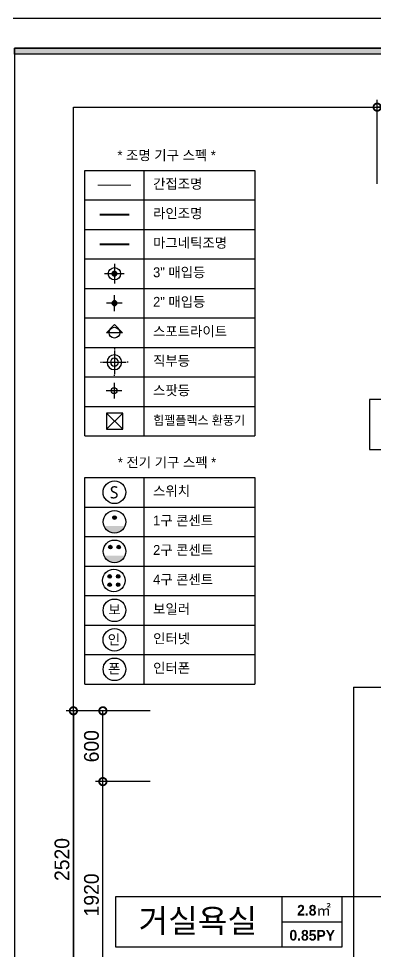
# Model space of a CAD drawing. Header units: millimetres. Extents: x 144680 to 246943, y -177515 to -149396.
# Drawn here: x 214893 to 217917, y -170068 to -162165 of the extents above; entities that cross this region are included whole.
import ezdxf
from ezdxf.enums import TextEntityAlignment as Align

# ---------------------------------------------------------------- set-up
doc = ezdxf.new("R2010")
doc.units = ezdxf.units.MM
doc.header["$LTSCALE"] = 50
doc.linetypes.add('HID', pattern=[2.5, 1.5, -1])
for name, color, linetype in [('0-ELC TEXT', 7, 'Continuous'), ('03-TEXT', 3, 'Continuous'), ('06-LIGHT', 4, 'Continuous'), ('07-DIM WAL', 5, 'Continuous'), ('3.기호.계단선', 30, 'Continuous'), ('CEIL-DOOR', 6, 'Continuous'), ('CEIL-LIGHT', 7, 'Continuous'), ('FORM(YOURNAME)-1', 1, 'Continuous'), ('FORM(YOURNAME)-11', 1, 'Continuous'), ('HAT', 8, 'Continuous'), ('RC-LIGHT', 7, 'Continuous'), ('U-LANP', 6, 'Continuous'), ('WALL', 2, 'Continuous'), ('설비', 140, 'Continuous')]:
    doc.layers.add(name, color=color, linetype=linetype)
doc.styles.add('YOURNAME', font='')
doc.styles.add('넥슨고딕', font='')
doc.styles.add('스타일1', font='')
doc.styles.add('코레일둥고', font='')
doc.styles.get('YOURNAME').set_extended_font_data('HYwulM')
doc.styles.get('넥슨고딕').set_extended_font_data('NEXON Lv1 Gothic Bold', bold=True)
doc.styles.get('스타일1').set_extended_font_data('HYwulM')
doc.styles.get('코레일둥고').set_extended_font_data('Korail Round Gothic Medium')
doc.dimstyles.new('50', dxfattribs={"dimscale": 50, "dimtxt": 2.5, "dimasz": 2.5, "dimexe": 1.25, "dimexo": 2, "dimtad": 1, "dimdec": 0, "dimtxsty": '스타일1', "dimblk": 'DOTSMALL', "dimcen": 2.5, "dimclrd": 1, "dimclre": 1, "dimclrt": 2, "dimadec": 0, "dimazin": 0, "dimtfac": 1, "dimtix": 1, "dimtmove": 0, "dimatfit": 3, "dimldrblk": 'DOTSMALL', "dimfxl": 1.25, "dimarcsym": 0})

# ---------------------------------------------------------------- blocks, each defined once
blk = doc.blocks.new('hallogen')
h = blk.add_hatch(color=256)
h.dxf.hatch_style = 1
edge = h.paths.add_edge_path()
edge.add_arc((48591.7, 60854.3), 31.2, 0, 360, ccw=False)
at = {"color": 1, "linetype": 'Continuous'}
for p, q in [((48591.7, 60954.3), (48591.7, 60754.3)), ((48691.7, 60854.3), (48491.7, 60854.3))]:
    blk.add_line(p, q, dxfattribs=at)
at = {"color": 4, "linetype": 'Continuous'}
blk.add_circle((48591.7, 60854.3), 62.5, dxfattribs=at)
blk = doc.blocks.new('1')
at = {"linetype": 'Continuous'}
h = blk.add_hatch(color=4, dxfattribs=at)
h.dxf.hatch_style = 1
edge = h.paths.add_edge_path()
edge.add_arc((11539653, -14273504), 37.5, 0, 360)
at = {"color": 1, "linetype": 'Continuous'}
for p, q in [((11539653, -14273637), (11539653, -14273370)), ((11539520, -14273504), (11539787, -14273504))]:
    blk.add_line(p, q, dxfattribs=at)
at = {"color": 4, "linetype": 'Continuous'}
for radius in [41.5, 37.5]:
    blk.add_circle((11539653, -14273504), radius, dxfattribs=at)
blk = doc.blocks.new('매입등')
at = {"layer": 'HAT', "color": 1}
for p, q in [((0, 140), (0, 130)), ((0, 120), (0, -120)), ((-140, 0), (-130, 0)), ((120, 0), (-120, 0)), ((140, 0), (130, 0)), ((-140, 0), (-130, 0)), ((0, -140), (0, -130))]:
    blk.add_line(p, q, dxfattribs=at)
blk.add_circle((0, 0), 40, dxfattribs=at)
at = {"layer": 'U-LANP'}
blk.add_circle((0, 0), 75, dxfattribs=at)
blk = doc.blocks.new('A$C59950440')
at = {"layer": 'CEIL-DOOR'}
blk.add_blockref('매입등', (140, 140), dxfattribs=at)
blk = doc.blocks.new('SW')
at = {"layer": '설비', "color": 140}
blk.add_circle((11533254, -14277699), 184, dxfattribs=at)
at = {"layer": '설비', "color": 140, "insert": (11533320, -14277601), "char_height": 197.14, "width": 314.33, "attachment_point": 3, "style": '코레일둥고'}
blk.add_mtext('{\\fMalgun Gothic|b0|i0|c129|p50;S}', dxfattribs=at)
blk = doc.blocks.new('egoo')
at = {"layer": '설비'}
h = blk.add_hatch(color=140, dxfattribs=at)
edge = h.paths.add_edge_path()
edge.add_arc((1015645, 443434), 22.3, 0, 360)
h = blk.add_hatch(color=140, dxfattribs=at)
edge = h.paths.add_edge_path()
edge.add_arc((1015748, 443434), 22.3, 0, 360)
h = blk.add_hatch(color=140, dxfattribs=at)
edge = h.paths.add_edge_path()
edge.add_line((1015826, 443329), (1015567, 443329))
edge.add_ellipse((1015696, 443381), major_axis=(99, 99), ratio=1, start_angle=156.9578, end_angle=293.0422)
at = {"layer": '설비', "color": 140}
for centre, radius in [((1015696, 443381), 140), ((1015645, 443434), 22.3), ((1015748, 443434), 22.3)]:
    blk.add_circle(centre, radius, dxfattribs=at)
blk = doc.blocks.new('DLSXJSPT')
at = {"layer": '설비', "color": 140}
blk.add_circle((242956, 103418.4), 115, dxfattribs=at)
at = {"layer": '설비', "color": 140, "style": '코레일둥고'}
blk.add_text('인', height=100, dxfattribs=at).set_placement((242888.1, 103372))
blk = doc.blocks.new('DLSXJVHS')
at = {"layer": '설비', "color": 140}
blk.add_circle((236550.8, 103607.8), 115, dxfattribs=at)
at = {"layer": '설비', "color": 140, "style": '코레일둥고'}
blk.add_text('폰', height=100, dxfattribs=at).set_placement((236486.9, 103564.3))
blk = doc.blocks.new('DLFRN')
at = {"layer": '설비'}
h = blk.add_hatch(color=140, dxfattribs=at)
edge = h.paths.add_edge_path()
edge.add_arc((236552.3, 104850.7), 18.3, 0, 360)
h = blk.add_hatch(color=140, dxfattribs=at)
edge = h.paths.add_edge_path()
edge.add_line((236658.9, 104764.8), (236445.6, 104764.8))
edge.add_ellipse((236552.3, 104807.8), major_axis=(81.3, 81.3), ratio=1, start_angle=156.95778, end_angle=293.04222)
at = {"layer": '설비', "color": 140}
for centre, radius in [((236552.3, 104807.8), 115), ((236552.3, 104850.7), 18.3)]:
    blk.add_circle(centre, radius, dxfattribs=at)
blk = doc.blocks.new('QHDLFFJ')
at = {"layer": '설비', "color": 140}
blk.add_circle((236550.8, 104207.8), 115, dxfattribs=at)
at = {"layer": '설비', "color": 140, "style": '코레일둥고'}
blk.add_text('보 ', height=100, dxfattribs=at).set_placement((236489.6, 104163.9))
blk = doc.blocks.new('4RNZHS')
at = {"layer": '설비'}
h = blk.add_hatch(color=140, dxfattribs=at)
edge = h.paths.add_edge_path()
edge.add_arc((244434.2, 96095.3), 18.3, -90, 270, ccw=False)
h = blk.add_hatch(color=140, dxfattribs=at)
edge = h.paths.add_edge_path()
edge.add_arc((244520, 96095.3), 18.3, 270, 630)
h = blk.add_hatch(color=140, dxfattribs=at)
edge = h.paths.add_edge_path()
edge.add_arc((244434.2, 96011.2), 18.3, -90, 270, ccw=False)
h = blk.add_hatch(color=140, dxfattribs=at)
edge = h.paths.add_edge_path()
edge.add_arc((244520, 96011.2), 18.3, 270, 630)
at = {"layer": '설비', "color": 140}
for centre, radius in [((244477.1, 96053.3), 115), ((244434.2, 96095.3), 18.3), ((244520, 96095.3), 18.3), ((244434.2, 96011.2), 18.3), ((244520, 96011.2), 18.3)]:
    blk.add_circle(centre, radius, dxfattribs=at)
blk = doc.blocks.new('vudauseeh')
at = {"layer": 'WALL', "color": 2}
for q in [(134460, -175230), (136710, -167830)]:
    blk.add_line((134460, -167830), q, dxfattribs=at)
blk = doc.blocks.new('cjswjdeh2')
blk.add_blockref('vudauseeh', (85552.9, 2316.5))
blk = doc.blocks.new('FORM-ELEVATION')
at = {"layer": 'FORM(YOURNAME)-11'}
h = blk.add_hatch(color=256, dxfattribs=at)
h.dxf.hatch_style = 1
h.paths.add_polyline_path([(-10309, 35708), (71691, 35708), (71691, 35508), (-10309, 35508)])
h.paths.add_polyline_path([(-10309, -21492), (71691, -21492), (71691, -21692), (-10309, -21692)])
at = {"layer": 'Defpoints', "color": 158}
for points in [[(-10309, -21692), (71691, -21692), (71691, 35708), (-10309, 35708)], [(-8309, 33708), (61071, 33708), (61071, -19692), (-8309, -19692)]]:
    blk.add_lwpolyline(points, close=True, dxfattribs=at)
at = {"layer": 'FORM(YOURNAME)-11', "color": 250}
blk.add_lwpolyline([(-11309, -22692), (72691, -22692), (72691, 36708), (-11309, 36708)], close=True, dxfattribs=at)
at = {"layer": 'FORM(YOURNAME)-11'}
blk.add_lwpolyline([(-10309, 35708), (71691, 35708), (71691, 35508), (-10309, 35508)], close=True, dxfattribs=at)
at = {"layer": 'FORM(YOURNAME)-11', "color": 3, "style": 'YOURNAME'}
for tag, height, p in [('1', 450, (71041, -1219)), ('2', 450, (71041, -1863)), ('3', 450, (71041, -3150)), ('4', 450, (71041, -5081)), ('5', 515, (71041, -7398)), ('6', 515, (71041, -9650)), ('7', 515, (71041, -11903)), ('8', 515, (71041, -14155)), ('9', 515, (71041, -16408)), ('10', 515, (66791, -18596)), ('11', 515, (71041, -18660)), ('12', 515, (66791, -20848)), ('13', 515, (71041, -20848))]:
    blk.add_attdef(tag, text='', height=height, dxfattribs=at).set_placement(p, align=Align.MIDDLE_RIGHT)
blk = doc.blocks.new('_DOTSMALL')
at = {"color": 0, "linetype": 'ByBlock', "const_width": 0.5}
blk.add_lwpolyline([(-0.0625, 0, 1), (0.0625, 0, 1)], format="xyb", close=True, dxfattribs=at)
blk = doc.blocks.new('*D90')
at = {"layer": '07-DIM WAL', "color": 1, "lineweight": -2, "transparency": 16777216}
for p, q in [((217932.2, -163565), (217932.2, -162852.5)), ((219392.2, -163565), (219392.2, -162852.5)), ((219392.2, -162915), (217932.2, -162915))]:
    blk.add_line(p, q, dxfattribs=at)
at = {"layer": 'Defpoints', "color": 0, "transparency": 16777216}
for p in [(217932.2, -162915), (217932.2, -163665), (219392.2, -163665)]:
    blk.add_point(p, dxfattribs=at)
at = {"layer": '07-DIM WAL', "color": 1, "lineweight": -2, "transparency": 16777216, "xscale": 125, "yscale": 125, "zscale": 125, "rotation": 180}
blk.add_blockref('_DOTSMALL', (217932.2, -162915), dxfattribs=at)
at = {"layer": '07-DIM WAL', "color": 1, "lineweight": -2, "transparency": 16777216, "xscale": 125, "yscale": 125, "zscale": 125}
blk.add_blockref('_DOTSMALL', (219392.2, -162915), dxfattribs=at)
at = {"layer": '07-DIM WAL', "color": 2, "transparency": 16777216, "insert": (218662.2, -162818.7), "char_height": 125, "attachment_point": 5, "style": '스타일1'}
blk.add_mtext('1460', dxfattribs=at)
blk = doc.blocks.new('*D93')
at = {"layer": '07-DIM WAL', "color": 1, "lineweight": -2, "transparency": 16777216}
for p, q in [((216006.7, -168030), (215294.2, -168030)), ((215356.7, -168030), (215356.7, -170550)), ((216006.7, -170550), (215294.2, -170550))]:
    blk.add_line(p, q, dxfattribs=at)
at = {"layer": 'Defpoints', "color": 0, "transparency": 16777216}
for p in [(216106.7, -168030), (215356.7, -170550), (216106.7, -170550)]:
    blk.add_point(p, dxfattribs=at)
at = {"layer": '07-DIM WAL', "color": 1, "lineweight": -2, "transparency": 16777216, "xscale": 125, "yscale": 125, "zscale": 125}
for p, rotation in [((215356.7, -168030), 90), ((215356.7, -170550), 270)]:
    blk.add_blockref('_DOTSMALL', p, dxfattribs=dict(at, rotation=rotation))
at = {"layer": '07-DIM WAL', "color": 2, "transparency": 16777216, "insert": (215260.5, -169290), "char_height": 125, "attachment_point": 5, "rotation": 90, "style": '스타일1'}
blk.add_mtext('2520', dxfattribs=at)
blk = doc.blocks.new('*D94')
at = {"layer": '07-DIM WAL', "color": 1, "lineweight": -2, "transparency": 16777216}
for p, q in [((216006.7, -168630), (215544.2, -168630)), ((215606.7, -170550), (215606.7, -168630)), ((216006.7, -170550), (215544.2, -170550))]:
    blk.add_line(p, q, dxfattribs=at)
at = {"layer": 'Defpoints', "color": 0, "transparency": 16777216}
for p in [(215606.7, -168630), (216106.7, -168630), (216106.7, -170550)]:
    blk.add_point(p, dxfattribs=at)
at = {"layer": '07-DIM WAL', "color": 1, "lineweight": -2, "transparency": 16777216, "xscale": 125, "yscale": 125, "zscale": 125}
for p, rotation in [((215606.7, -168630), 90), ((215606.7, -170550), 270)]:
    blk.add_blockref('_DOTSMALL', p, dxfattribs=dict(at, rotation=rotation))
at = {"layer": '07-DIM WAL', "color": 2, "transparency": 16777216, "insert": (215510.4, -169590), "char_height": 125, "attachment_point": 5, "rotation": 90, "style": '스타일1'}
blk.add_mtext('1920', dxfattribs=at)
blk = doc.blocks.new('*D95')
at = {"layer": '07-DIM WAL', "color": 1, "lineweight": -2, "transparency": 16777216}
for p, q in [((216006.7, -168030), (215544.2, -168030)), ((215606.7, -168630), (215606.7, -168030)), ((216006.7, -168630), (215544.2, -168630))]:
    blk.add_line(p, q, dxfattribs=at)
at = {"layer": 'Defpoints', "color": 0, "transparency": 16777216}
for p in [(215606.7, -168030), (216106.7, -168030), (216106.7, -168630)]:
    blk.add_point(p, dxfattribs=at)
at = {"layer": '07-DIM WAL', "color": 1, "lineweight": -2, "transparency": 16777216, "xscale": 125, "yscale": 125, "zscale": 125}
for p, rotation in [((215606.7, -168030), 90), ((215606.7, -168630), 270)]:
    blk.add_blockref('_DOTSMALL', p, dxfattribs=dict(at, rotation=rotation))
at = {"layer": '07-DIM WAL', "color": 2, "transparency": 16777216, "insert": (215510.4, -168330), "char_height": 125, "attachment_point": 5, "rotation": 90, "style": '스타일1'}
blk.add_mtext('600', dxfattribs=at)

msp = doc.modelspace()

# ---------------------------------------------------------------- linework, layer by layer
at = {"color": 4}
for p, q in [((215704.5, -164757.9), (215636.3, -164826.1)), ((215772.8, -164826.1), (215704.5, -164757.9)), ((215772.8, -164826.1), (215636.3, -164826.1))]:
    msp.add_line(p, q, dxfattribs=at)
msp.add_circle((215704.5, -164826.1), 45.5, dxfattribs=at)
at = {"layer": '0-ELC TEXT'}
for p, q in [((215954.5, -163451.1), (215954.5, -165701.1)), ((215454.5, -163701.1), (216894.7, -163701.1)), ((215454.5, -163951.1), (216894.7, -163951.1)), ((215454.5, -164201.1), (216894.7, -164201.1)), ((215454.5, -164451.1), (216894.7, -164451.1)), ((215454.5, -164701.1), (216894.7, -164701.1)), ((215454.5, -164951.1), (216894.7, -164951.1)), ((215454.5, -165201.1), (216894.7, -165201.1)), ((215454.5, -165451.1), (216894.7, -165451.1)), ((215454.5, -165701.1), (216894.7, -165701.1)), ((215954.5, -166053.6), (215954.5, -167803.6)), ((215454.5, -166303.6), (216894.7, -166303.6)), ((215454.5, -166553.6), (216894.7, -166553.6)), ((215454.5, -166803.6), (216894.7, -166803.6)), ((215454.5, -167053.6), (216894.7, -167053.6)), ((215454.5, -167303.6), (216894.7, -167303.6)), ((215454.5, -167553.6), (216894.7, -167553.6)), ((215454.5, -167803.6), (216894.7, -167803.6)), ((217126.2, -170031.1), (217126.2, -169606.6)), ((218908.1, -169606.6), (217635.8, -169606.6)), ((217126.2, -169818.9), (217635.8, -169818.9))]:
    msp.add_line(p, q, dxfattribs=at)
for points in [[(215454.5, -165701.1), (215454.5, -163451.1), (216894.7, -163451.1), (216894.7, -165701.1)], [(215454.5, -167803.6), (215454.5, -166053.6), (216894.7, -166053.6), (216894.7, -167803.6)]]:
    msp.add_lwpolyline(points, dxfattribs=at)
for points in [[(217866.6, -165816.5), (219787.4, -165816.5), (219787.4, -165392), (217866.6, -165392)], [(215715, -170031.1), (217635.8, -170031.1), (217635.8, -169606.6), (215715, -169606.6)]]:
    msp.add_lwpolyline(points, close=True, dxfattribs=at)
at = {"layer": '06-LIGHT', "color": 10, "linetype": 'HID', "const_width": 8.33}
msp.add_lwpolyline([(215845.2, -163576.1), (215563.8, -163576.1)], dxfattribs=at)
at = {"layer": '3.기호.계단선', "const_width": 16.7}
msp.add_lwpolyline([(215830.3, -164076.1), (215579, -164076.1)], dxfattribs=at)
at = {"layer": 'CEIL-LIGHT', "color": 1}
for p, q in [((215701.8, -165251.3), (215701.8, -165383.3)), ((215767.8, -165317.3), (215635.8, -165317.3))]:
    msp.add_line(p, q, dxfattribs=at)
at = {"layer": 'CEIL-LIGHT'}
for p, q in [((215638.4, -165507.1), (215775.9, -165644.6)), ((215775.9, -165507.1), (215638.4, -165644.6))]:
    msp.add_line(p, q, dxfattribs=at)
msp.add_lwpolyline([(215638.4, -165644.6), (215775.9, -165644.6), (215775.9, -165507.1), (215638.4, -165507.1)], close=True, dxfattribs=at)
at = {"layer": 'CEIL-LIGHT', "color": 12}
msp.add_circle((215701.8, -165317.3), 24.8, dxfattribs=at)
at = {"layer": '설비', "color": 140, "const_width": 16.7}
msp.add_lwpolyline([(215830.3, -163826.1), (215579, -163826.1)], dxfattribs=at)

# ---------------------------------------------------------------- block references
msp.add_blockref('cjswjdeh2', (-2280.7, -2316.5))
at = {"layer": 'FORM(YOURNAME)-1', "xscale": 0.2500000000000001, "yscale": 0.2500000000000001, "zscale": 0.2500000000000001}
msp.add_blockref('FORM-ELEVATION', (217433.9, -171342), dxfattribs=at)
at = {"layer": 'RC-LIGHT'}
for name, p, xscale, yscale, zscale in [('hallogen', (175211.4, -215038), 0.8333333333333334, 0.8333333333333334, 0.8333333333333334), ('1', (6008703.3, 7000837.4), -0.5020080321059824, 0.5020080321059824, 0.5020080321059824), ('A$C59950440', (215821.2, -165192.8), -0.8333333333333334, 0.8333333333333334, 0.8333333333333334)]:
    msp.add_blockref(name, p, dxfattribs=dict(at, xscale=xscale, yscale=yscale, zscale=zscale))
at = {"layer": '설비', "color": 140}
for name, p, xscale, yscale, zscale in [('SW', (-5791198.6, 7270123.2), 0.5208333333333334, 0.5208333333333334, 0.5208333333333334), ('egoo', (-479562.7, -470183.8), 0.6845238224412213, 0.6845238224412213, 0.6845238224412213)]:
    msp.add_blockref(name, p, dxfattribs=dict(at, xscale=xscale, yscale=yscale, zscale=zscale))
at = {"layer": '설비', "xscale": 0.8333333333333334, "yscale": 0.8333333333333334, "zscale": 0.8333333333333334}
for name, p in [('DLFRN', (18578.9, -253768.4)), ('4RNZHS', (11969.5, -246970.8)), ('QHDLFFJ', (18578.9, -254018.4)), ('DLSXJSPT', (13241.2, -253610.6)), ('DLSXJVHS', (18578.9, -254018.4))]:
    msp.add_blockref(name, p, dxfattribs=at)

# ---------------------------------------------------------------- texts
at = {"layer": '0-ELC TEXT', "style": '코레일둥고'}
for s, height, p in [('* 조명 기구 스펙 *', 83.333, (215730.7, -163364.1)), ('간접조명', 83.33, (216032.7, -163606.1)), ('라인조명', 83.33, (216032.7, -163856.1)), ('마그네틱조명', 83.33, (216032.7, -164106.1)), ('3" 매입등', 83.33, (216032.7, -164356.1)), ('2" 매입등', 83.33, (216032.7, -164606.1)), ('스포트라이트', 83.33, (216032.7, -164856.1)), ('직부등', 83.33, (216032.7, -165106.1)), ('스팟등', 83.33, (216032.7, -165356.1)), ('힘펠플렉스 환풍기', 75, (216032.7, -165606.1)), ('* 전기 기구 스펙 *', 83.333, (215733.9, -165966.6)), ('스위치', 83.33, (216032.7, -166208.6)), ('1구 콘센트', 83.33, (216032.7, -166458.6)), ('2구 콘센트', 83.33, (216032.7, -166708.6)), ('4구 콘센트', 83.33, (216032.7, -166958.6)), ('보일러', 83.33, (216032.7, -167208.6)), ('인터넷', 83.33, (216032.7, -167458.6)), ('인터폰', 83.33, (216032.7, -167708.6))]:
    msp.add_text(s, height=height, dxfattribs=at).set_placement(p)
at = {"layer": '03-TEXT'}
for s, height, style, p in [('2.8㎡', 90, '넥슨고딕', (217397, -169764.8)), ('거실욕실', 200, '코레일둥고', (216411.8, -169909.7)), ('0.85PY', 90, '넥슨고딕', (217381.6, -169977))]:
    msp.add_text(s, height=height, dxfattribs=dict(at, style=style)).set_placement(p, align=Align.CENTER)

# ---------------------------------------------------------------- dimensions: what is measured, and where the dimension line sits
at = {"layer": '07-DIM WAL'}
dim = msp.add_linear_dim(base=(217932.2, -162915), p1=(219392.2, -163665), p2=(217932.2, -163665), dimstyle='50', dxfattribs=at)
dim.commit()
dim.dimension.update_dxf_attribs({"geometry": '*D90', "text_midpoint": (218662.2, -162818.7)})
for base, p1, p2, picture, middle in [((215356.7, -170550), (216106.7, -168030), (216106.7, -170550), '*D93', (215260.5, -169290)), ((215606.7, -168030), (216106.7, -168630), (216106.7, -168030), '*D95', (215510.4, -168330)), ((215606.7, -168630), (216106.7, -170550), (216106.7, -168630), '*D94', (215510.4, -169590))]:
    dim = msp.add_linear_dim(base=base, p1=p1, p2=p2, angle=90, dimstyle='50', dxfattribs=at)
    dim.commit()
    dim.dimension.update_dxf_attribs({"geometry": picture, "text_midpoint": middle})

doc.saveas('drawing.dxf')
